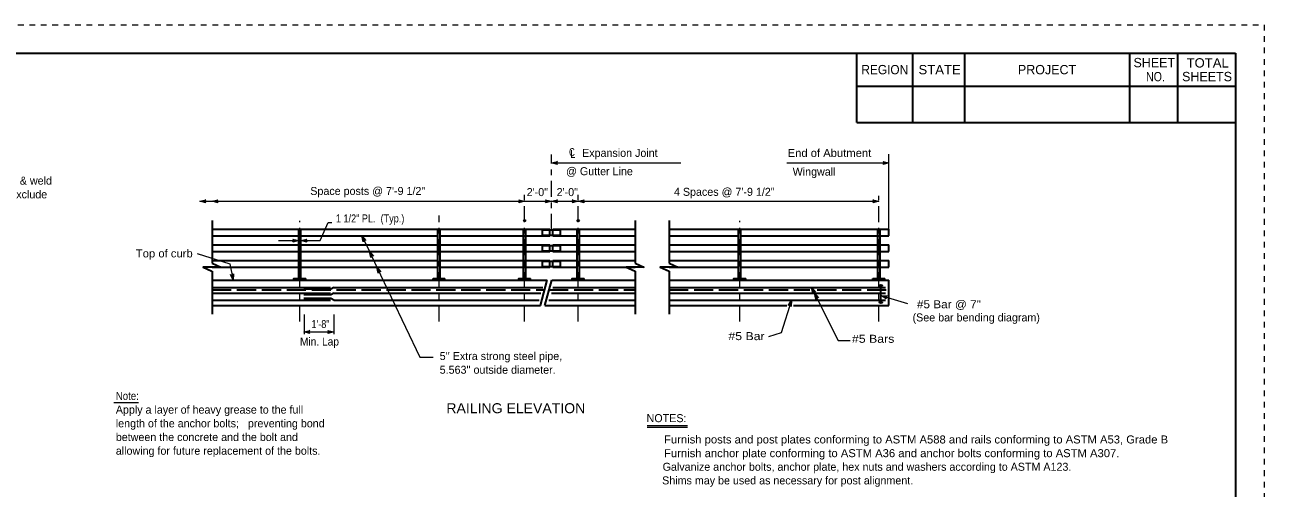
# Model space of a CAD drawing. Extents: x -657 to 937, y 422 to 1509.
# Drawn here: x -643.06 to -621.38, y 1500.47 to 1508.58 of the extents above; entities that cross this region are included whole.
import ezdxf
from ezdxf.enums import TextEntityAlignment as Align

# ---------------------------------------------------------------- set-up
doc = ezdxf.new("R2010")
doc.units = 0
doc.header["$LTSCALE"] = 0.056
doc.header["$PDMODE"] = 32
doc.header["$PDSIZE"] = 0.028
for name, pattern in [('DOT_DASHED', [7.7, 5, -1.2, 0.3, -1.2]), ('DOTTED', [1.5, 0.3, -1.2]), ('LONG_DASHED', [7.5, 6, -1.5])]:
    doc.linetypes.add(name, pattern=pattern)
for name, color, linetype, lineweight in [('1', 7, 'Continuous', 35), ('2', 7, 'Continuous', 13), ('3', 7, 'Continuous', 13), ('5', 7, 'Continuous', 35), ('8', 7, 'Continuous', 35)]:
    doc.layers.add(name, color=color, linetype=linetype, lineweight=lineweight)

msp = doc.modelspace()

# ---------------------------------------------------------------- linework, layer by layer
at = {"layer": '1'}
for p, q in [((-639.78406, 1505.15745), (-639.78406, 1504.40818)), ((-632.38302, 1505.15745), (-632.38302, 1504.40818)), ((-631.78823, 1505.15745), (-631.78823, 1504.40818)), ((-633.87266, 1504.88865), (-633.87266, 1505.00583)), ((-633.87266, 1504.99281), (-633.82052, 1504.99281)), ((-633.87266, 1504.90167), (-633.82052, 1504.90167)), ((-633.82052, 1504.88865), (-633.82052, 1505.00583)), ((-633.87266, 1504.61521), (-633.87266, 1504.7324)), ((-633.87266, 1504.71938), (-633.82052, 1504.71938)), ((-633.82052, 1504.61521), (-633.82052, 1504.7324)), ((-633.87266, 1504.62823), (-633.82052, 1504.62823)), ((-633.87266, 1504.34177), (-633.87266, 1504.45896)), ((-633.82052, 1504.34177), (-633.82052, 1504.45896)), ((-639.78406, 1504.2699), (-639.78406, 1503.51771)), ((-633.87266, 1504.44594), (-633.82052, 1504.44594)), ((-633.87266, 1504.35479), (-633.82052, 1504.35479)), ((-632.38302, 1504.2699), (-632.38302, 1503.51771)), ((-631.78823, 1504.2699), (-631.78823, 1503.51771))]:
    msp.add_line(p, q, dxfattribs=at)
at = {"layer": '1', "linetype": 'LONG_DASHED'}
for p, q in [((-634.00286, 1504.99281), (-633.87266, 1504.99281)), ((-634.00286, 1504.90167), (-634.00286, 1504.99281)), ((-634.00286, 1504.90167), (-633.87266, 1504.90167)), ((-633.82052, 1504.99281), (-633.69031, 1504.99281)), ((-634.00286, 1504.71938), (-633.87266, 1504.71938)), ((-634.00286, 1504.62823), (-634.00286, 1504.71938)), ((-633.82052, 1504.71938), (-633.69031, 1504.71938)), ((-634.00286, 1504.62823), (-633.87266, 1504.62823)), ((-634.00286, 1504.44594), (-633.87266, 1504.44594)), ((-634.00286, 1504.35479), (-634.00286, 1504.44594)), ((-634.00286, 1504.35479), (-633.87266, 1504.35479)), ((-633.82052, 1504.44594), (-633.69031, 1504.44594))]:
    msp.add_line(p, q, dxfattribs=at)
for points in [[(-633.82052, 1504.90167), (-633.69031, 1504.90167), (-633.69031, 1504.99281)], [(-633.82052, 1504.62823), (-633.69031, 1504.62823), (-633.69031, 1504.71938)], [(-633.82052, 1504.35479), (-633.69031, 1504.35479), (-633.69031, 1504.44594)]]:
    msp.add_lwpolyline(points, dxfattribs=at)
at = {"layer": '1'}
for points in [[(-639.78406, 1504.40818), (-639.63016, 1504.33865), (-639.93953, 1504.33865), (-639.78484, 1504.2699)], [(-632.38302, 1504.40818), (-632.22911, 1504.33865), (-632.53849, 1504.33865), (-632.3838, 1504.2699)], [(-631.78823, 1504.40818), (-631.63432, 1504.33865), (-631.9437, 1504.33865), (-631.78901, 1504.2699)]]:
    msp.add_lwpolyline(points, dxfattribs=at)
for p in [(-634.31536, 1505.15391), (-633.37786, 1505.15391)]:
    msp.add_point(p, dxfattribs=at)
at = {"layer": '2', "linetype": 'DOT_DASHED'}
msp.add_line((-633.84661, 1504.99281), (-633.84661, 1506.31495), dxfattribs=at)
at = {"layer": '2'}
for p, q in [((-627.94167, 1505.00583), (-627.94167, 1506.32057)), ((-638.62151, 1504.80589), (-638.26719, 1504.80589)), ((-629.29469, 1503.98422), (-628.83328, 1503.05667)), ((-628.08281, 1503.84271), (-627.61958, 1503.70396)), ((-638.17156, 1503.51292), (-638.17156, 1503.17057)), ((-637.65526, 1503.51292), (-637.65526, 1503.17057)), ((-638.17984, 1503.20651), (-637.65526, 1503.20651)), ((-628.83328, 1503.05667), (-628.62099, 1503.05667)), ((-632.17359, 1501.57167), (-631.46448, 1501.57167)), ((-632.17359, 1501.53875), (-631.46448, 1501.53875))]:
    msp.add_line(p, q, dxfattribs=at)
at = {"layer": '2', "lineweight": 35}
for p, q in [((-634.04042, 1503.67146), (-633.92182, 1504.11406)), ((-633.95953, 1503.67146), (-633.84094, 1504.11406))]:
    msp.add_line(p, q, dxfattribs=at)
at = {"layer": '2'}
for points in [[(-638.22813, 1504.80589), (-637.89375, 1504.80589), (-637.75016, 1505.1251), (-637.68677, 1505.1251)], [(-637.16047, 1504.88865), (-637.0299, 1504.61521), (-636.89927, 1504.34177), (-636.1476, 1502.76786), (-635.91557, 1502.76786)], [(-629.64766, 1503.76068), (-629.82833, 1503.19344), (-630.05026, 1503.12328)]]:
    msp.add_lwpolyline(points, dxfattribs=at)
for points in [[(-629.29469, 1503.98422), (-629.225, 1503.90255), (-629.2599, 1503.91427), (-629.27161, 1503.87938)], [(-629.29469, 1503.98422), (-629.225, 1503.90255), (-629.2599, 1503.91427), (-629.27161, 1503.87938)], [(-629.24573, 1503.88578), (-629.17604, 1503.80411), (-629.21094, 1503.81583), (-629.22266, 1503.78094)], [(-628.08281, 1503.84271), (-627.97557, 1503.83776), (-628.00797, 1503.82031), (-627.99052, 1503.78786)], [(-629.64766, 1503.76068), (-629.65448, 1503.65354), (-629.67135, 1503.68625), (-629.70406, 1503.66932)]]:
    msp.add_lwpolyline(points, close=True, dxfattribs=at)
at = {"layer": '3', "lineweight": 35}
for p, q in [((-628.08281, 1503.71042), (-628.08281, 1504.03411)), ((-639.78406, 1503.98422), (-637.70901, 1503.98422)), ((-639.78406, 1503.88578), (-637.70901, 1503.88578)), ((-637.70589, 1503.95505), (-638.17609, 1503.95505)), ((-637.70599, 1503.85656), (-638.17609, 1503.85656)), ((-637.65526, 1503.88578), (-637.70599, 1503.85656)), ((-637.65526, 1503.98422), (-637.70589, 1503.95505)), ((-637.65526, 1503.98422), (-633.99734, 1503.98422)), ((-637.65526, 1503.88578), (-634.03453, 1503.88578)), ((-633.8425, 1503.88578), (-632.38302, 1503.88578)), ((-633.8249, 1503.98422), (-632.38302, 1503.98422)), ((-631.78823, 1503.98422), (-628.00448, 1503.98422)), ((-631.78823, 1503.88578), (-628.00448, 1503.88578)), ((-639.78406, 1503.76068), (-637.70901, 1503.76068)), ((-637.70589, 1503.78984), (-638.17609, 1503.78984)), ((-637.65526, 1503.76068), (-637.70589, 1503.78984)), ((-637.65526, 1503.76068), (-634.06021, 1503.76068)), ((-633.89406, 1503.76068), (-632.38302, 1503.76068)), ((-631.78823, 1503.76068), (-628.00448, 1503.76068))]:
    msp.add_line(p, q, dxfattribs=at)
at = {"layer": '3'}
msp.add_line((-641.5013, 1501.9726), (-641.06906, 1501.9726), dxfattribs=at)
for points in [[(-633.84661, 1506.16609), (-633.74245, 1506.19214), (-633.76849, 1506.16609), (-633.74245, 1506.14005)], [(-627.94167, 1506.16609), (-628.04583, 1506.14005), (-628.01979, 1506.16609), (-628.04583, 1506.19214)], [(-639.99656, 1505.49573), (-639.8924, 1505.52177), (-639.91844, 1505.49573), (-639.8924, 1505.46969)], [(-639.78406, 1505.49573), (-639.6799, 1505.52177), (-639.70594, 1505.49573), (-639.6799, 1505.46969)], [(-634.31536, 1505.49573), (-634.41953, 1505.46969), (-634.39349, 1505.49573), (-634.41953, 1505.52177)], [(-633.84661, 1505.49573), (-633.95078, 1505.46969), (-633.92474, 1505.49573), (-633.95078, 1505.52177)], [(-633.84661, 1505.49573), (-633.74245, 1505.52177), (-633.76849, 1505.49573), (-633.74245, 1505.46969)], [(-633.37786, 1505.49573), (-633.48203, 1505.46969), (-633.45599, 1505.49573), (-633.48203, 1505.52177)], [(-633.37786, 1505.49573), (-633.2737, 1505.52177), (-633.29974, 1505.49573), (-633.2737, 1505.46969)], [(-628.11745, 1505.49573), (-628.22161, 1505.46969), (-628.19557, 1505.49573), (-628.22161, 1505.52177)], [(-638.26719, 1504.80589), (-638.37135, 1504.77984), (-638.34531, 1504.80589), (-638.37135, 1504.83193)], [(-638.22813, 1504.80589), (-638.12396, 1504.83193), (-638.15, 1504.80589), (-638.12396, 1504.77984)], [(-637.16047, 1504.88865), (-637.09208, 1504.80589), (-637.12682, 1504.81813), (-637.13906, 1504.78344)], [(-637.0299, 1504.61521), (-636.96151, 1504.53245), (-636.9962, 1504.54474), (-637.00849, 1504.51)], [(-637.0299, 1504.61521), (-636.96151, 1504.53245), (-636.9962, 1504.54474), (-637.00849, 1504.51)], [(-636.89927, 1504.34177), (-636.83089, 1504.25901), (-636.86563, 1504.27125), (-636.87786, 1504.23656)], [(-636.89927, 1504.34177), (-636.83089, 1504.25901), (-636.86563, 1504.27125), (-636.87786, 1504.23656)], [(-638.17984, 1503.20651), (-638.07568, 1503.23255), (-638.10172, 1503.20651), (-638.07568, 1503.18047)], [(-637.65526, 1503.20651), (-637.75943, 1503.18047), (-637.73339, 1503.20651), (-637.75943, 1503.23255)]]:
    msp.add_lwpolyline(points, close=True, dxfattribs=at)
msp.add_lwpolyline([(-640.04646, 1504.5813), (-639.47109, 1504.39859), (-639.41521, 1504.11406), (-639.46083, 1504.21125), (-639.43026, 1504.19073), (-639.40974, 1504.2213), (-639.41521, 1504.11406)], dxfattribs=at)
at = {"layer": '3', "lineweight": 35}
for centre, radius in [((-628.08325, 1504.01029), 0.02386), ((-628.08325, 1504.01029), 0.01591), ((-628.08325, 1504.01029), 0.00795), ((-628.08242, 1503.73425), 0.02386), ((-628.08242, 1503.73425), 0.01591), ((-628.08242, 1503.73425), 0.00795)]:
    msp.add_circle(centre, radius, dxfattribs=at)
at = {"layer": '5', "lineweight": 13}
for p, q in [((-633.84661, 1506.16609), (-631.58469, 1506.16609)), ((-629.73089, 1506.16609), (-627.94167, 1506.16609)), ((-639.99656, 1505.49573), (-634.31536, 1505.49573)), ((-633.37786, 1505.49573), (-628.11745, 1505.49573))]:
    msp.add_line(p, q, dxfattribs=at)
at = {"layer": '5', "linetype": 'DOT_DASHED', "lineweight": 13}
for p, q in [((-634.31536, 1503.39089), (-634.31536, 1505.60563)), ((-633.37786, 1503.39089), (-633.37786, 1505.60563)), ((-628.11745, 1503.39089), (-628.11745, 1505.58922)), ((-638.24766, 1503.39089), (-638.24766, 1505.15391)), ((-635.81276, 1503.39089), (-635.81276, 1505.24255)), ((-630.55234, 1503.39089), (-630.55234, 1505.15391))]:
    msp.add_line(p, q, dxfattribs=at)
at = {"layer": '5'}
for p, q in [((-639.78406, 1505.00583), (-638.26719, 1505.00583)), ((-638.26719, 1504.14443), (-638.26719, 1505.00583)), ((-638.26719, 1505.00583), (-635.83229, 1505.00583)), ((-638.22813, 1504.14443), (-638.22813, 1505.00583)), ((-635.83229, 1504.14443), (-635.83229, 1505.00583)), ((-635.83229, 1505.00583), (-633.87266, 1505.00583)), ((-635.79323, 1504.14443), (-635.79323, 1505.00583)), ((-634.3349, 1504.14443), (-634.3349, 1505.00583)), ((-634.29583, 1504.14443), (-634.29583, 1505.00583)), ((-633.82052, 1505.00583), (-633.3974, 1505.00583)), ((-633.3974, 1504.14443), (-633.3974, 1505.00583)), ((-633.3974, 1505.00583), (-632.38302, 1505.00583)), ((-633.35833, 1504.14443), (-633.35833, 1505.00583)), ((-631.78823, 1505.00583), (-630.9625, 1505.00583)), ((-630.9625, 1505.00583), (-627.94167, 1505.00583)), ((-630.57188, 1504.14443), (-630.57188, 1505.00583)), ((-630.53281, 1504.14443), (-630.53281, 1505.00583)), ((-628.13698, 1504.14443), (-628.13698, 1505.00583)), ((-628.09792, 1504.14443), (-628.09792, 1505.00583)), ((-627.94167, 1504.88865), (-627.94167, 1505.00583)), ((-639.78406, 1504.88865), (-638.26719, 1504.88865)), ((-639.78406, 1504.7324), (-638.26719, 1504.7324)), ((-638.22813, 1504.88865), (-635.83229, 1504.88865)), ((-638.22813, 1504.7324), (-635.83229, 1504.7324)), ((-635.79323, 1504.88865), (-633.87266, 1504.88865)), ((-635.79323, 1504.7324), (-633.87266, 1504.7324)), ((-633.82052, 1504.88865), (-633.3974, 1504.88865)), ((-633.82052, 1504.7324), (-633.3974, 1504.7324)), ((-633.35833, 1504.88865), (-632.38302, 1504.88865)), ((-633.35833, 1504.7324), (-632.38302, 1504.7324)), ((-631.78823, 1504.88865), (-630.57188, 1504.88865)), ((-631.78823, 1504.7324), (-630.57188, 1504.7324)), ((-630.53281, 1504.88865), (-628.13698, 1504.88865)), ((-630.53281, 1504.7324), (-628.13698, 1504.7324)), ((-628.48854, 1504.88865), (-627.94167, 1504.88865)), ((-628.48854, 1504.7324), (-627.94167, 1504.7324)), ((-627.94167, 1504.61521), (-627.94167, 1504.7324)), ((-639.78406, 1504.61521), (-638.26719, 1504.61521)), ((-639.78406, 1504.45896), (-638.26719, 1504.45896)), ((-638.22813, 1504.61521), (-635.83229, 1504.61521)), ((-638.22813, 1504.45896), (-635.83229, 1504.45896)), ((-635.79323, 1504.61521), (-633.87266, 1504.61521)), ((-635.79323, 1504.45896), (-633.87266, 1504.45896)), ((-633.82052, 1504.61521), (-633.3974, 1504.61521)), ((-633.82052, 1504.45896), (-633.3974, 1504.45896)), ((-633.35833, 1504.61521), (-632.38302, 1504.61521)), ((-633.35833, 1504.45896), (-632.38302, 1504.45896)), ((-631.78823, 1504.61521), (-630.57188, 1504.61521)), ((-631.78823, 1504.45896), (-630.57188, 1504.45896)), ((-630.53281, 1504.61521), (-628.13698, 1504.61521)), ((-630.53281, 1504.45896), (-628.13698, 1504.45896)), ((-628.48854, 1504.61521), (-627.94167, 1504.61521)), ((-628.48854, 1504.45896), (-627.94167, 1504.45896)), ((-627.94167, 1504.34177), (-627.94167, 1504.45896)), ((-639.78406, 1504.34177), (-638.26719, 1504.34177)), ((-638.22813, 1504.34177), (-635.83229, 1504.34177)), ((-635.79323, 1504.34177), (-633.87266, 1504.34177)), ((-633.82052, 1504.34177), (-633.3974, 1504.34177)), ((-633.35833, 1504.34177), (-632.38302, 1504.34177)), ((-631.78823, 1504.34177), (-630.57188, 1504.34177)), ((-630.53281, 1504.34177), (-628.13698, 1504.34177)), ((-628.48854, 1504.34177), (-627.94167, 1504.34177)), ((-639.78406, 1504.11406), (-633.92182, 1504.11406)), ((-638.14349, 1504.11406), (-638.14349, 1504.14443)), ((-635.91688, 1504.11406), (-635.91688, 1504.14443)), ((-635.91688, 1504.14443), (-635.70859, 1504.14443)), ((-635.70859, 1504.11406), (-635.70859, 1504.14443)), ((-634.2112, 1504.11406), (-634.2112, 1504.14443)), ((-633.84094, 1504.11406), (-632.38302, 1504.11406)), ((-633.2737, 1504.11406), (-633.2737, 1504.14443)), ((-631.78823, 1504.11406), (-627.94167, 1504.11406)), ((-630.44818, 1504.11406), (-630.44818, 1504.14443)), ((-628.22156, 1504.11406), (-628.22156, 1504.14443)), ((-628.22156, 1504.14443), (-628.01328, 1504.14443)), ((-628.01328, 1504.11406), (-628.01328, 1504.14443)), ((-627.94167, 1503.67146), (-627.94167, 1504.11406)), ((-639.78406, 1503.67146), (-634.04042, 1503.67146)), ((-633.95953, 1503.67146), (-632.38302, 1503.67146)), ((-631.78823, 1503.67146), (-629.73047, 1503.67146)), ((-629.61073, 1503.67146), (-627.94167, 1503.67146))]:
    msp.add_line(p, q, dxfattribs=at)
at = {"layer": '5', "linetype": 'LONG_DASHED'}
for p, q in [((-639.78406, 1503.9413), (-633.96812, 1503.9413)), ((-633.88724, 1503.9413), (-632.38302, 1503.9413)), ((-631.78823, 1503.9413), (-629.32911, 1503.9413)), ((-629.19771, 1503.9413), (-627.94167, 1503.9413))]:
    msp.add_line(p, q, dxfattribs=at)
at = {"layer": '5', "lineweight": 13}
msp.add_lwpolyline([(-634.31536, 1505.49573), (-633.84661, 1505.49573), (-633.37786, 1505.49573)], dxfattribs=at)
at = {"layer": '5'}
for points in [[(-638.35177, 1504.11406), (-638.35177, 1504.14443), (-638.14349, 1504.14443)], [(-634.41948, 1504.11406), (-634.41948, 1504.14443), (-634.2112, 1504.14443)], [(-633.48198, 1504.11406), (-633.48198, 1504.14443), (-633.2737, 1504.14443)], [(-630.65646, 1504.11406), (-630.65646, 1504.14443), (-630.44818, 1504.14443)]]:
    msp.add_lwpolyline(points, dxfattribs=at)
at = {"layer": '8'}
for p, q in [((-655.37792, 1508.08432), (-621.87792, 1508.08432)), ((-628.50656, 1506.87625), (-628.50656, 1508.08432)), ((-627.52495, 1506.87859), (-627.52495, 1508.08432)), ((-626.61208, 1506.87859), (-626.61208, 1508.08432)), ((-623.72703, 1506.87625), (-623.72703, 1508.08432)), ((-622.88625, 1506.87625), (-622.88625, 1508.08432)), ((-621.87792, 1508.08432), (-621.87792, 1487.08432)), ((-628.50656, 1507.51099), (-621.87792, 1507.51099)), ((-628.50656, 1506.87625), (-621.87792, 1506.87625))]:
    msp.add_line(p, q, dxfattribs=at)
at = {"layer": '8', "linetype": 'DOTTED', "lineweight": 13}
msp.add_lwpolyline([(-657.37792, 1508.58432), (-621.37792, 1508.58432), (-621.37792, 1486.58432), (-657.37792, 1486.58432)], dxfattribs=at)

# ---------------------------------------------------------------- texts
at = {"layer": '1', "width": 1.15}
for p in [(-634.31536, 1505.15391), (-633.37786, 1505.15391)]:
    msp.add_text('7.79', height=0.001627, dxfattribs=at).set_placement(p)
at = {"layer": '2'}
for s, p in [('Expansion Joint', (-633.31016, 1506.27094)), ('@ Gutter Line', (-633.59052, 1505.95068)), ('Wingwall', (-629.62688, 1505.94354)), ('Slot top rail & weld', (-644.13458, 1505.78578)), ('to post to exclude', (-644.13458, 1505.54578)), ('Space posts @ 7\'-9 1/2"', (-638.06453, 1505.60453)), ('2\'-0"', (-634.27964, 1505.58521)), ('2\'-0"', (-633.75557, 1505.58521)), ('4 Spaces @ 7\'-9 1/2"', (-631.70276, 1505.58995)), ('(See bar bending diagram)', (-627.52891, 1503.39083)), ("5'' Extra strong steel pipe,", (-635.80099, 1502.71505)), ("5.563'' outside diameter.", (-635.80099, 1502.47505)), ('Galvanize anchor bolts, anchor plate, hex nuts and washers according to ASTM A123.', (-631.90115, 1500.77667)), ('Shims may be used as necessary for post alignment.', (-631.90943, 1500.53776))]:
    msp.add_text(s, height=0.14, dxfattribs=at).set_placement(p)
for s, width, p in [('End of Abutment', 1.05, (-629.71516, 1506.27016)), ('1 1/2" PL.  (Typ.)', 0.85, (-637.61708, 1505.12411)), ('1\'-8"', 0.85, (-638.04479, 1503.2749)), ('#5 Bar', 1.15, (-630.75099, 1503.0637)), ('#5 Bars', 1.15, (-628.5899, 1503.01698)), ('Min. Lap', 0.95, (-638.2449, 1502.96901)), ('Furnish posts and post plates conforming to ASTM A588 and rails conforming to ASTM A53, Grade B', 1.05, (-631.87646, 1501.25464)), ('Furnish anchor plate conforming to ASTM A36 and anchor bolts conforming to ASTM A307.', 1.05, (-631.87646, 1501.01464))]:
    msp.add_text(s, height=0.14, dxfattribs=dict(at, width=width)).set_placement(p)
for s, height, width, p in [('Top of curb', 0.14, 1.05, (-640.12188, 1504.51151)), ('#5 Bar @ 7"', 0.14, 1.1, (-626.33458, 1503.62141)), ('RAILING ELEVATION', 0.175, 1.05, (-633.25406, 1501.78438))]:
    msp.add_text(s, height=height, dxfattribs=dict(at, width=width)).set_placement(p, align=Align.RIGHT)
msp.add_text('NOTES:', height=0.14, dxfattribs=at).set_placement((-631.48464, 1501.62755), align=Align.RIGHT)
at = {"layer": '3'}
for s, width, p in [('C', 0.75, (-633.48747, 1506.28453)), ('L', 0.8, (-633.47307, 1506.25406))]:
    msp.add_text(s, height=0.14, dxfattribs=dict(at, width=width)).set_placement(p, align=Align.CENTER)
at = {"layer": '3', "width": 0.9}
msp.add_text('Note:', height=0.14, dxfattribs=at).set_placement((-641.46672, 1502.01714))
at = {"layer": '3'}
for s, p in [('Apply a layer of heavy grease to the full', (-641.46672, 1501.77714)), ('length of the anchor bolts;   preventing bond', (-641.46672, 1501.53714)), ('between the concrete and the bolt and', (-641.46672, 1501.29714)), ('allowing for future replacement of the bolts.', (-641.46672, 1501.05714))]:
    msp.add_text(s, height=0.14, dxfattribs=at).set_placement(p)
at = {"layer": '8'}
for s, p in [('SHEET', (-623.30091, 1507.84063)), ('PROJECT', (-625.17716, 1507.71755)), ('SHEETS', (-622.37794, 1507.59635))]:
    msp.add_text(s, height=0.1632, dxfattribs=at).set_placement(p, align=Align.CENTER)
for s, width, p in [('TOTAL', 1.05, (-622.36664, 1507.83599)), ('REGION', 0.95, (-628.01552, 1507.71755)), ('STATE', 1.05, (-627.05609, 1507.71708)), ('NO.', 0.85, (-623.28003, 1507.59453))]:
    msp.add_text(s, height=0.1632, dxfattribs=dict(at, width=width)).set_placement(p, align=Align.CENTER)

doc.saveas('drawing.dxf')
